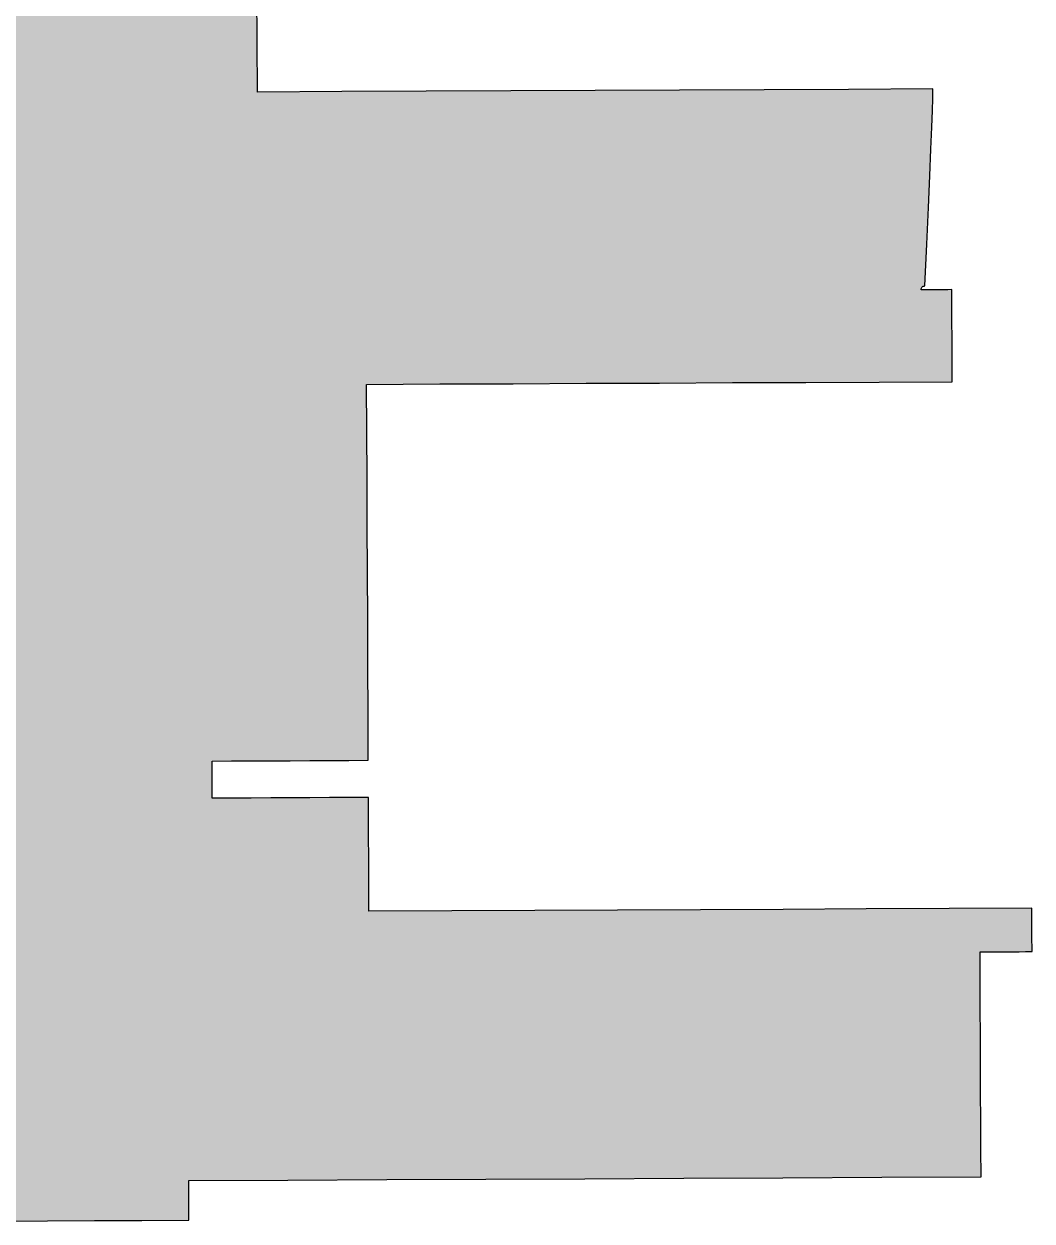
# Model space of a CAD drawing. Extents: x 4.5 to 35.8, y -15.7 to -10.4.
# Drawn here: x 11.633 to 14.511, y -15.719 to -12.3 of the extents above; entities that cross this region are included whole.
import ezdxf

# ---------------------------------------------------------------- set-up
doc = ezdxf.new("R2010")
doc.units = 0
doc.layers.add('LAYER_1', color=7, linetype='CONTINUOUS')

# ---------------------------------------------------------------- blocks, each defined once
blk = doc.blocks.new('*U4')
at = {"layer": 'LAYER_1', "color": 7}
for points in [[(11.7006, -15.7181), (11.566, -10.49), (11.7006, -10.4893)], [(11.566, -15.7187), (11.566, -10.49), (11.7006, -15.7181)], [(11.7498, -15.7178), (11.7006, -10.4893), (11.7498, -10.4891)], [(11.7006, -15.7181), (11.7006, -10.4893), (11.7498, -15.7178)], [(11.8351, -15.7175), (11.7498, -10.4891), (11.8351, -10.4887)], [(11.7498, -15.7178), (11.7498, -10.4891), (11.8351, -15.7175)], [(11.9697, -15.7168), (11.8351, -10.4887), (11.9697, -10.4881)], [(11.8351, -15.7175), (11.8351, -10.4887), (11.9697, -15.7168)], [(12.1038, -15.7162), (11.9697, -10.4881), (12.1038, -10.4875)], [(11.9697, -15.7168), (11.9697, -10.4881), (12.1038, -15.7162)], [(12.1038, -15.603), (12.1038, -10.4875), (12.1038, -15.603)], [(12.1038, -15.603), (12.1038, -10.4875), (12.1038, -10.4875)], [(12.1038, -15.603), (12.1038, -10.4875), (12.1039, -15.603)], [(12.1039, -15.603), (12.1038, -10.4875), (12.1039, -10.4875)], [(12.1039, -15.603), (12.1039, -10.4875), (12.104, -15.603)], [(12.104, -15.603), (12.1039, -10.4875), (12.104, -10.4875)], [(12.104, -15.603), (12.104, -10.4875), (12.104, -15.603)], [(12.104, -15.603), (12.104, -10.4875), (12.104, -10.4875)], [(12.104, -15.603), (12.104, -10.4875), (12.1041, -15.603)], [(12.1041, -15.603), (12.104, -10.4875), (12.1041, -10.4875)], [(12.1041, -15.603), (12.1041, -10.4875), (12.1042, -15.603)], [(12.1042, -15.603), (12.1041, -10.4875), (12.1042, -10.4875)], [(12.1042, -15.603), (12.1042, -10.4875), (12.1042, -15.603)], [(12.1042, -15.603), (12.1042, -10.4875), (12.1042, -10.4875)], [(12.1042, -15.603), (12.1042, -10.4875), (12.1043, -15.603)], [(12.1043, -15.603), (12.1042, -10.4875), (12.1043, -10.4875)], [(12.1701, -15.6027), (12.1043, -10.4875), (12.1701, -10.4872)], [(12.1043, -15.603), (12.1043, -10.4875), (12.1701, -15.6027)], [(12.1701, -14.4052), (12.1701, -10.4872), (12.1701, -14.4052)], [(12.1701, -14.4052), (12.1701, -10.4872), (12.1701, -10.4872)], [(12.1701, -14.4052), (12.1701, -10.4872), (12.1702, -14.4052)], [(12.1702, -14.4052), (12.1701, -10.4872), (12.1702, -10.4872)], [(12.1702, -14.4052), (12.1702, -10.4872), (12.1702, -14.4052)], [(12.1702, -14.4052), (12.1702, -10.4872), (12.1702, -10.4872)], [(12.1702, -14.4052), (12.1702, -10.4872), (12.1703, -14.4052)], [(12.1703, -14.4052), (12.1702, -10.4872), (12.1703, -10.4872)], [(12.1703, -14.4052), (12.1703, -10.4872), (12.1703, -14.4052)], [(12.1703, -14.4052), (12.1703, -10.4872), (12.1703, -10.4872)], [(12.1703, -14.4052), (12.1703, -10.4872), (12.1704, -14.4052)], [(12.1704, -14.4052), (12.1703, -10.4872), (12.1704, -10.4872)], [(12.1704, -14.4052), (12.1704, -10.4872), (12.1704, -14.4052)], [(12.1704, -14.4052), (12.1704, -10.4872), (12.1704, -10.4872)], [(12.1704, -14.4052), (12.1704, -10.4872), (12.1705, -14.4052)], [(12.1705, -14.4052), (12.1704, -10.4872), (12.1705, -10.4872)], [(12.2023, -14.405), (12.1705, -10.4872), (12.2023, -10.487)], [(12.1705, -14.4052), (12.1705, -10.4872), (12.2023, -14.405)], [(12.2258, -14.4049), (12.2023, -10.487), (12.2258, -10.4869)], [(12.2023, -14.405), (12.2023, -10.487), (12.2258, -14.4049)], [(12.2258, -14.4049), (12.2258, -10.4869), (12.2262, -14.4049)], [(12.2262, -14.4049), (12.2258, -10.4869), (12.2262, -10.4869)], [(12.2816, -14.4046), (12.2262, -10.4869), (12.2816, -10.4867)], [(12.2262, -14.4049), (12.2262, -10.4869), (12.2816, -14.4046)], [(12.2816, -14.4046), (12.2816, -10.4867), (12.282, -14.4046)], [(12.282, -14.4046), (12.2816, -10.4867), (12.282, -10.4867)], [(12.2946, -14.4046), (12.282, -10.4867), (12.2946, -10.4866)], [(12.282, -14.4046), (12.282, -10.4867), (12.2946, -14.4046)], [(12.2946, -14.4046), (12.2946, -11.3591), (12.2953, -14.4045)], [(12.2953, -14.4045), (12.2946, -11.3591), (12.2953, -11.501)], [(12.2953, -14.4045), (12.2953, -11.501), (12.2959, -14.4045)], [(12.2959, -14.4045), (12.2953, -11.501), (12.2959, -11.643)], [(12.2959, -14.4045), (12.2959, -11.643), (12.2966, -14.4045)], [(12.2966, -14.4045), (12.2959, -11.643), (12.2966, -11.785)], [(12.2966, -14.4045), (12.2966, -11.785), (12.2972, -14.4045)], [(12.2972, -14.4045), (12.2966, -11.785), (12.2972, -11.9269)], [(12.2972, -14.4045), (12.2972, -11.9269), (12.2979, -14.4045)], [(12.2979, -14.4045), (12.2972, -11.9269), (12.2979, -12.0689)], [(12.2979, -14.4045), (12.2979, -12.0689), (12.2985, -14.4045)], [(12.2985, -14.4045), (12.2979, -12.0689), (12.2985, -12.2109)], [(12.2985, -14.4045), (12.2985, -12.2109), (12.2992, -14.4045)], [(12.2992, -14.4045), (12.2985, -12.2109), (12.2992, -12.3528)], [(12.2992, -14.4045), (12.2992, -12.3528), (12.2998, -14.4045)], [(12.2998, -14.4045), (12.2992, -12.3528), (12.2998, -12.4948)], [(12.3374, -14.4044), (12.2998, -12.4948), (12.3374, -12.4946)], [(12.2998, -14.4045), (12.2998, -12.4948), (12.3374, -14.4044)], [(12.3374, -14.4044), (12.3374, -12.4946), (12.3378, -14.4044)], [(12.3378, -14.4044), (12.3374, -12.4946), (12.3378, -12.4946)], [(12.3865, -14.4041), (12.3378, -12.4946), (12.3865, -12.4944)], [(12.3378, -14.4044), (12.3378, -12.4946), (12.3865, -14.4041)], [(12.3865, -14.4041), (12.3865, -12.4944), (12.3931, -14.4041)], [(12.3931, -14.4041), (12.3865, -12.4944), (12.3931, -12.4944)], [(12.3931, -14.4041), (12.3931, -12.4944), (12.3935, -14.4041)], [(12.3935, -14.4041), (12.3931, -12.4944), (12.3935, -12.4944)], [(12.4489, -14.4038), (12.3935, -12.4944), (12.4489, -12.4941)], [(12.3935, -14.4041), (12.3935, -12.4944), (12.4489, -14.4038)], [(12.4489, -14.4038), (12.4489, -12.4941), (12.4493, -14.4038)], [(12.4493, -14.4038), (12.4489, -12.4941), (12.4493, -12.4941)], [(12.5047, -14.4035), (12.4493, -12.4941), (12.5047, -12.4939)], [(12.4493, -14.4038), (12.4493, -12.4941), (12.5047, -14.4035)], [(12.5047, -14.4035), (12.5047, -12.4939), (12.5051, -14.4035)], [(12.5051, -14.4035), (12.5047, -12.4939), (12.5051, -12.4939)], [(12.5408, -14.4033), (12.5051, -12.4939), (12.5408, -12.4937)], [(12.5051, -14.4035), (12.5051, -12.4939), (12.5408, -14.4033)], [(12.5604, -14.4033), (12.5408, -12.4937), (12.5604, -12.4936)], [(12.5408, -14.4033), (12.5408, -12.4937), (12.5604, -14.4033)], [(12.5604, -14.4033), (12.5604, -12.4936), (12.5608, -14.4033)], [(12.5608, -14.4033), (12.5604, -12.4936), (12.5608, -12.4936)], [(12.5608, -14.4033), (12.5608, -12.4936), (12.5632, -14.4032)], [(12.5632, -14.4032), (12.5608, -12.4936), (12.5632, -12.4936)], [(12.6114, -14.403), (12.5632, -12.4936), (12.6114, -12.4934)], [(12.5632, -14.4032), (12.5632, -12.4936), (12.6114, -14.403)], [(12.6114, -13.3295), (12.6114, -12.4934), (12.612, -13.3295)], [(12.612, -13.3295), (12.6114, -12.4934), (12.612, -12.4934)], [(12.612, -13.3295), (12.612, -12.4934), (12.6126, -13.3295)], [(12.6126, -13.3295), (12.612, -12.4934), (12.6126, -12.4934)], [(12.6126, -13.3295), (12.6126, -12.4934), (12.6132, -13.3295)], [(12.6132, -13.3295), (12.6126, -12.4934), (12.6132, -12.4934)], [(12.6132, -13.3295), (12.6132, -12.4934), (12.6138, -13.3295)], [(12.6138, -13.3295), (12.6132, -12.4934), (12.6138, -12.4934)], [(12.6138, -13.3295), (12.6138, -12.4934), (12.6144, -13.3295)], [(12.6144, -13.3295), (12.6138, -12.4934), (12.6144, -12.4934)], [(12.6144, -13.3295), (12.6144, -12.4934), (12.615, -13.3295)], [(12.615, -13.3295), (12.6144, -12.4934), (12.615, -12.4934)], [(12.615, -13.3295), (12.615, -12.4934), (12.6156, -13.3295)], [(12.6156, -13.3295), (12.615, -12.4934), (12.6156, -12.4934)], [(12.6156, -13.3295), (12.6156, -12.4934), (12.6162, -13.3295)], [(12.6162, -13.3295), (12.6156, -12.4934), (12.6162, -12.4934)], [(12.6162, -13.3295), (12.6162, -12.4934), (12.6166, -13.3295)], [(12.6166, -13.3295), (12.6162, -12.4934), (12.6166, -12.4934)], [(12.6166, -13.3295), (12.6166, -12.4934), (12.6168, -13.3295)], [(12.6168, -13.3295), (12.6166, -12.4934), (12.6168, -12.4934)], [(12.6168, -13.3295), (12.6168, -12.4934), (12.617, -13.3295)], [(12.617, -13.3295), (12.6168, -12.4934), (12.617, -12.4934)], [(12.617, -13.3295), (12.617, -12.4934), (12.6172, -13.3295)], [(12.6172, -13.3295), (12.617, -12.4934), (12.6172, -12.4934)], [(12.6172, -13.3295), (12.6172, -12.4934), (12.6173, -13.3295)], [(12.6173, -13.3295), (12.6172, -12.4934), (12.6173, -12.4934)], [(12.6173, -13.3295), (12.6173, -12.4934), (12.6175, -13.3295)], [(12.6175, -13.3295), (12.6173, -12.4934), (12.6175, -12.4934)], [(12.6175, -13.3295), (12.6175, -12.4934), (12.6177, -13.3295)], [(12.6177, -13.3295), (12.6175, -12.4934), (12.6177, -12.4934)], [(12.6177, -13.3295), (12.6177, -12.4934), (12.6179, -13.3295)], [(12.6179, -13.3295), (12.6177, -12.4934), (12.6179, -12.4934)], [(12.6179, -13.3295), (12.6179, -12.4934), (12.6181, -13.3295)], [(12.6181, -13.3295), (12.6179, -12.4934), (12.6181, -12.4934)], [(12.6548, -13.3293), (12.6181, -12.4934), (12.6548, -12.4932)], [(12.6181, -13.3295), (12.6181, -12.4934), (12.6548, -13.3293)], [(12.6691, -13.3292), (12.6548, -12.4932), (12.6691, -12.4931)], [(12.6548, -13.3293), (12.6548, -12.4932), (12.6691, -13.3292)], [(12.7818, -13.3287), (12.6691, -12.4931), (12.7818, -12.4926)], [(12.6691, -13.3292), (12.6691, -12.4931), (12.7818, -13.3287)], [(12.8204, -13.3285), (12.7818, -12.4926), (12.8204, -12.4924)], [(12.7818, -13.3287), (12.7818, -12.4926), (12.8204, -13.3285)], [(12.8204, -13.3285), (12.8204, -12.4924), (12.8317, -13.3285)], [(12.8317, -13.3285), (12.8204, -12.4924), (12.8317, -12.4924)], [(12.8546, -13.3284), (12.8317, -12.4924), (12.8546, -12.4923)], [(12.8317, -13.3285), (12.8317, -12.4924), (12.8546, -13.3284)], [(12.9518, -13.3279), (12.8546, -12.4923), (12.9518, -12.4918)], [(12.8546, -13.3284), (12.8546, -12.4923), (12.9518, -13.3279)], [(13.0228, -13.3276), (12.9518, -12.4918), (13.0228, -12.4915)], [(12.9518, -13.3279), (12.9518, -12.4918), (13.0228, -13.3276)], [(13.0228, -13.3276), (13.0228, -12.4915), (13.0293, -13.3276)], [(13.0293, -13.3276), (13.0228, -12.4915), (13.0293, -12.4915)], [(13.0911, -13.3273), (13.0293, -12.4915), (13.0911, -12.4912)], [(13.0293, -13.3276), (13.0293, -12.4915), (13.0911, -13.3273)], [(13.0911, -13.3273), (13.0911, -12.4912), (13.1003, -13.3273)], [(13.1003, -13.3273), (13.0911, -12.4912), (13.1003, -12.4912)], [(13.1003, -13.3273), (13.1003, -12.4912), (13.1074, -13.3272)], [(13.1074, -13.3272), (13.1003, -12.4912), (13.1074, -12.4912)], [(13.2345, -13.3267), (13.1074, -12.4912), (13.2345, -12.4906)], [(13.1074, -13.3272), (13.1074, -12.4912), (13.2345, -13.3267)], [(13.2345, -13.3267), (13.2345, -12.4906), (13.2383, -13.3266)], [(13.2383, -13.3266), (13.2345, -12.4906), (13.2383, -12.4906)], [(13.2638, -13.3265), (13.2383, -12.4906), (13.2638, -12.4905)], [(13.2383, -13.3266), (13.2383, -12.4906), (13.2638, -13.3265)], [(13.3277, -13.3262), (13.2638, -12.4905), (13.3277, -12.4902)], [(13.2638, -13.3265), (13.2638, -12.4905), (13.3277, -13.3262)], [(13.3688, -13.326), (13.3277, -12.4902), (13.3688, -12.49)], [(13.3277, -13.3262), (13.3277, -12.4902), (13.3688, -13.326)], [(13.4472, -13.3257), (13.3688, -12.49), (13.4472, -12.4896)], [(13.3688, -13.326), (13.3688, -12.49), (13.4472, -13.3257)], [(13.5048, -13.3254), (13.4472, -12.4896), (13.5048, -12.4894)], [(13.4472, -13.3257), (13.4472, -12.4896), (13.5048, -13.3254)], [(13.5172, -13.3254), (13.5048, -12.4894), (13.5172, -12.4893)], [(13.5048, -13.3254), (13.5048, -12.4894), (13.5172, -13.3254)], [(13.5599, -13.3252), (13.5172, -12.4893), (13.5599, -12.4891)], [(13.5172, -13.3254), (13.5172, -12.4893), (13.5599, -13.3252)], [(13.5599, -13.3252), (13.5599, -12.4891), (13.5642, -13.3252)], [(13.5642, -13.3252), (13.5599, -12.4891), (13.5642, -12.4891)], [(13.6374, -13.3248), (13.5642, -12.4891), (13.6374, -12.4888)], [(13.5642, -13.3252), (13.5642, -12.4891), (13.6374, -13.3248)], [(13.6562, -13.3247), (13.6374, -12.4888), (13.6562, -12.4887)], [(13.6374, -13.3248), (13.6374, -12.4888), (13.6562, -13.3247)], [(13.7458, -13.3243), (13.6562, -12.4887), (13.7458, -12.4883)], [(13.6562, -13.3247), (13.6562, -12.4887), (13.7458, -13.3243)], [(13.7998, -13.3241), (13.7458, -12.4883), (13.7998, -12.488)], [(13.7458, -13.3243), (13.7458, -12.4883), (13.7998, -13.3241)], [(13.7998, -13.3241), (13.7998, -12.488), (13.8008, -13.3241)], [(13.8008, -13.3241), (13.7998, -12.488), (13.8008, -12.488)], [(13.8651, -13.3238), (13.8008, -12.488), (13.8651, -12.4877)], [(13.8008, -13.3241), (13.8008, -12.488), (13.8651, -13.3238)], [(13.9059, -13.3236), (13.8651, -12.4877), (13.9059, -12.4875)], [(13.8651, -13.3238), (13.8651, -12.4877), (13.9059, -13.3236)], [(13.9868, -13.3232), (13.9059, -12.4875), (13.9868, -12.4872)], [(13.9059, -13.3236), (13.9059, -12.4875), (13.9868, -13.3232)], [(14.0124, -13.3231), (13.9868, -12.4872), (14.0124, -12.4871)], [(13.9868, -13.3232), (13.9868, -12.4872), (14.0124, -13.3231)], [(14.0373, -13.323), (14.0124, -12.4871), (14.0373, -12.487)], [(14.0124, -13.3231), (14.0124, -12.4871), (14.0373, -13.323)], [(14.0741, -13.3229), (14.0373, -12.487), (14.0741, -12.4868)], [(14.0373, -13.323), (14.0373, -12.487), (14.0741, -13.3229)], [(14.0741, -13.3229), (14.0741, -12.4868), (14.0825, -13.3228)], [(14.0825, -13.3228), (14.0741, -12.4868), (14.0825, -12.4868)], [(14.1745, -13.3224), (14.0825, -12.4868), (14.1745, -12.4863)], [(14.0825, -13.3228), (14.0825, -12.4868), (14.1745, -13.3224)], [(14.1745, -13.3224), (14.1745, -12.4863), (14.1944, -13.3223)], [(14.1944, -13.3223), (14.1745, -12.4863), (14.1944, -12.4863)], [(14.1944, -13.0595), (14.1944, -12.4863), (14.1946, -13.057)], [(14.1946, -13.057), (14.1944, -12.4863), (14.1946, -12.4863)], [(14.1951, -13.0547), (14.1946, -12.4863), (14.1951, -12.4862)], [(14.1946, -13.057), (14.1946, -12.4863), (14.1951, -13.0547)], [(14.1951, -13.0547), (14.1951, -12.4862), (14.196, -13.0529)], [(14.196, -13.0529), (14.1951, -12.4862), (14.196, -12.4862)], [(14.196, -13.0529), (14.196, -12.4862), (14.1972, -13.0514)], [(14.1972, -13.0514), (14.196, -12.4862), (14.1972, -12.4862)], [(14.1972, -13.0514), (14.1972, -12.4862), (14.1986, -13.0502)], [(14.1986, -13.0502), (14.1972, -12.4862), (14.1986, -12.4862)], [(14.1986, -13.0502), (14.1986, -12.4862), (14.2004, -13.0493)], [(14.2004, -13.0493), (14.1986, -12.4862), (14.2004, -12.4862)], [(14.2004, -13.0493), (14.2004, -12.4862), (14.2025, -13.0488)], [(14.2025, -13.0488), (14.2004, -12.4862), (14.2025, -12.4862)], [(14.2025, -13.0488), (14.2025, -12.4862), (14.2049, -13.0485)], [(14.2049, -13.0485), (14.2025, -12.4862), (14.2049, -12.4862)], [(14.2049, -13.0485), (14.2049, -12.4862), (14.2053, -13.039)], [(14.2053, -13.039), (14.2049, -12.4862), (14.2053, -12.4862)], [(14.2053, -13.039), (14.2053, -12.4862), (14.2103, -12.9296)], [(14.2103, -12.9296), (14.2053, -12.4862), (14.2103, -12.4862)], [(14.2103, -12.9296), (14.2103, -12.4862), (14.215, -12.8248)], [(14.215, -12.8248), (14.2103, -12.4862), (14.215, -12.4862)], [(14.215, -12.8248), (14.215, -12.4862), (14.2162, -12.7975)], [(14.2162, -12.7975), (14.215, -12.4862), (14.2162, -12.4862)], [(14.219, -12.7342), (14.2162, -12.4862), (14.219, -12.4861)], [(14.2162, -12.7975), (14.2162, -12.4862), (14.219, -12.7342)], [(14.219, -12.7342), (14.219, -12.4861), (14.2223, -12.6578)], [(14.2223, -12.6578), (14.219, -12.4861), (14.2223, -12.4861)], [(14.2223, -12.6578), (14.2223, -12.4861), (14.2249, -12.5956)], [(14.2249, -12.5956), (14.2223, -12.4861), (14.2249, -12.4861)], [(14.2249, -12.5956), (14.2249, -12.4861), (14.2267, -12.5475)], [(14.2267, -12.5475), (14.2249, -12.4861), (14.2267, -12.4861)], [(14.2267, -12.5475), (14.2267, -12.4861), (14.2271, -12.5319)], [(14.2271, -12.5319), (14.2267, -12.4861), (14.2271, -12.4861)], [(14.2271, -12.5319), (14.2271, -12.4861), (14.2277, -12.5135)], [(14.2277, -12.5135), (14.2271, -12.4861), (14.2277, -12.4861)], [(14.2277, -12.5135), (14.2277, -12.4861), (14.2278, -12.5044)], [(14.2278, -12.5044), (14.2277, -12.4861), (14.2278, -12.4861)], [(14.2278, -12.5044), (14.2278, -12.4861), (14.2279, -12.5028)], [(14.2279, -12.5028), (14.2278, -12.4861), (14.2279, -12.4871)], [(14.2279, -12.5028), (14.2279, -12.4871), (14.2279, -12.5013)], [(14.2279, -12.5013), (14.2279, -12.4871), (14.2279, -12.488)], [(14.2279, -12.5013), (14.2279, -12.488), (14.2279, -12.4998)], [(14.2279, -12.4998), (14.2279, -12.488), (14.2279, -12.4889)], [(14.2279, -12.4998), (14.2279, -12.4889), (14.2279, -12.4983)], [(14.2279, -12.4983), (14.2279, -12.4889), (14.2279, -12.4899)], [(14.2279, -12.4983), (14.2279, -12.4899), (14.2279, -12.4967)], [(14.2279, -12.4967), (14.2279, -12.4899), (14.2279, -12.4908)], [(14.2279, -12.4967), (14.2279, -12.4918), (14.228, -12.4952)], [(14.228, -12.4952), (14.2279, -12.4918), (14.228, -12.4927)], [(14.228, -12.4952), (14.228, -12.4927), (14.228, -12.4937)], [(14.1944, -13.3223), (14.1944, -13.0595), (14.1946, -13.3223)], [(14.1946, -13.3223), (14.1944, -13.0595), (14.1946, -13.0595)], [(14.1946, -13.3223), (14.1946, -13.0595), (14.1951, -13.3223)], [(14.1951, -13.3223), (14.1946, -13.0595), (14.1951, -13.0595)], [(14.1951, -13.3223), (14.1951, -13.0595), (14.196, -13.3223)], [(14.196, -13.3223), (14.1951, -13.0595), (14.196, -13.0595)], [(14.196, -13.3223), (14.196, -13.0595), (14.1972, -13.3223)], [(14.1972, -13.3223), (14.196, -13.0595), (14.1972, -13.0595)], [(14.1972, -13.3223), (14.1972, -13.0595), (14.1986, -13.3223)], [(14.1986, -13.3223), (14.1972, -13.0595), (14.1986, -13.0595)], [(14.1986, -13.3223), (14.1986, -13.0595), (14.2004, -13.3223)], [(14.2004, -13.3223), (14.1986, -13.0595), (14.2004, -13.0595)], [(14.2004, -13.3223), (14.2004, -13.0595), (14.2025, -13.3223)], [(14.2025, -13.3223), (14.2004, -13.0595), (14.2025, -13.0595)], [(14.2025, -13.3223), (14.2025, -13.0595), (14.2049, -13.3223)], [(14.2049, -13.3223), (14.2025, -13.0595), (14.2049, -13.0595)], [(14.2049, -13.3223), (14.2049, -13.0595), (14.2053, -13.3223)], [(14.2053, -13.3223), (14.2049, -13.0595), (14.2053, -13.0595)], [(14.2053, -13.3223), (14.2053, -13.0595), (14.2103, -13.3222)], [(14.2103, -13.3222), (14.2053, -13.0595), (14.2103, -13.0595)], [(14.215, -13.3222), (14.2103, -13.0595), (14.215, -13.0594)], [(14.2103, -13.3222), (14.2103, -13.0595), (14.215, -13.3222)], [(14.215, -13.3222), (14.215, -13.0594), (14.2162, -13.3222)], [(14.2162, -13.3222), (14.215, -13.0594), (14.2162, -13.0594)], [(14.2162, -13.3222), (14.2162, -13.0594), (14.219, -13.3222)], [(14.219, -13.3222), (14.2162, -13.0594), (14.219, -13.0594)], [(14.219, -13.3222), (14.219, -13.0594), (14.2223, -13.3222)], [(14.2223, -13.3222), (14.219, -13.0594), (14.2223, -13.0594)], [(14.2223, -13.3222), (14.2223, -13.0594), (14.2249, -13.3222)], [(14.2249, -13.3222), (14.2223, -13.0594), (14.2249, -13.0594)], [(14.2249, -13.3222), (14.2249, -13.0594), (14.2267, -13.3222)], [(14.2267, -13.3222), (14.2249, -13.0594), (14.2267, -13.0594)], [(14.2267, -13.3222), (14.2267, -13.0594), (14.2271, -13.3222)], [(14.2271, -13.3222), (14.2267, -13.0594), (14.2271, -13.0594)], [(14.2271, -13.3222), (14.2271, -13.0594), (14.2277, -13.3222)], [(14.2277, -13.3222), (14.2271, -13.0594), (14.2277, -13.0594)], [(14.2277, -13.3222), (14.2277, -13.0594), (14.2278, -13.3222)], [(14.2278, -13.3222), (14.2277, -13.0594), (14.2278, -13.0594)], [(14.2278, -13.3222), (14.2278, -13.0594), (14.2279, -13.3222)], [(14.2279, -13.3222), (14.2278, -13.0594), (14.2279, -13.0594)], [(14.2279, -13.3222), (14.2279, -13.0594), (14.2279, -13.3222)], [(14.2279, -13.3222), (14.2279, -13.0594), (14.2279, -13.0594)], [(14.2279, -13.3222), (14.2279, -13.0594), (14.2279, -13.3222)], [(14.2279, -13.3222), (14.2279, -13.0594), (14.2279, -13.0594)], [(14.2279, -13.3222), (14.2279, -13.0594), (14.2279, -13.3222)], [(14.2279, -13.3222), (14.2279, -13.0594), (14.2279, -13.0594)], [(14.2279, -13.3222), (14.2279, -13.0594), (14.2279, -13.3222)], [(14.2279, -13.3222), (14.2279, -13.0594), (14.2279, -13.0594)], [(14.2279, -13.3222), (14.2279, -13.0594), (14.228, -13.3222)], [(14.228, -13.3222), (14.2279, -13.0594), (14.228, -13.0594)], [(14.2381, -13.3221), (14.228, -13.0594), (14.2381, -13.0593)], [(14.228, -13.3222), (14.228, -13.0594), (14.228, -13.3222)], [(14.228, -13.3222), (14.228, -13.0594), (14.228, -13.0594)], [(14.228, -13.3222), (14.228, -13.0594), (14.2381, -13.3221)], [(14.2381, -13.3221), (14.2381, -13.0593), (14.249, -13.3221)], [(14.249, -13.3221), (14.2381, -13.0593), (14.249, -13.0593)], [(14.2599, -13.322), (14.249, -13.0593), (14.2599, -13.0592)], [(14.249, -13.3221), (14.249, -13.0593), (14.2599, -13.322)], [(14.2599, -13.322), (14.2599, -13.0592), (14.2708, -13.322)], [(14.2708, -13.322), (14.2599, -13.0592), (14.2708, -13.0592)], [(14.2708, -13.322), (14.2708, -13.0592), (14.2738, -13.3219)], [(14.2738, -13.3219), (14.2708, -13.0592), (14.2738, -13.0592)], [(14.2817, -13.3219), (14.2738, -13.0592), (14.2817, -13.0591)], [(14.2738, -13.3219), (14.2738, -13.0592), (14.2817, -13.3219)], [(14.2817, -13.3219), (14.2817, -13.0591), (14.2819, -13.3219)], [(14.2819, -13.3219), (14.2817, -13.0591), (14.2819, -13.092)], [(14.2819, -13.3219), (14.2819, -13.092), (14.282, -13.3219)], [(14.282, -13.3219), (14.2819, -13.092), (14.282, -13.1248)], [(14.282, -13.3219), (14.282, -13.1248), (14.2822, -13.3219)], [(14.2822, -13.3219), (14.282, -13.1248), (14.2822, -13.1577)], [(14.2822, -13.3219), (14.2822, -13.1577), (14.2824, -13.3219)], [(14.2824, -13.3219), (14.2822, -13.1577), (14.2824, -13.1905)], [(14.2824, -13.3219), (14.2824, -13.1905), (14.2825, -13.3219)], [(14.2825, -13.3219), (14.2824, -13.1905), (14.2825, -13.2234)], [(14.2825, -13.3219), (14.2825, -13.2234), (14.2827, -13.3219)], [(14.2827, -13.3219), (14.2825, -13.2234), (14.2827, -13.2562)], [(14.2827, -13.3219), (14.2827, -13.2562), (14.2828, -13.3219)], [(14.2828, -13.3219), (14.2827, -13.2562), (14.2828, -13.289)], [(14.2828, -13.3219), (14.2828, -13.289), (14.283, -13.3219)], [(12.6114, -14.403), (12.6114, -13.3295), (12.612, -14.403)], [(12.612, -14.403), (12.6114, -13.3295), (12.612, -13.4637)], [(12.612, -14.403), (12.612, -13.4637), (12.6126, -14.403)], [(12.6126, -14.403), (12.612, -13.4637), (12.6126, -13.5979)], [(12.6126, -14.403), (12.6126, -13.5979), (12.6132, -14.403)], [(12.6132, -14.403), (12.6126, -13.5979), (12.6132, -13.732)], [(12.6132, -14.403), (12.6132, -13.732), (12.6138, -14.403)], [(12.6138, -14.403), (12.6132, -13.732), (12.6138, -13.8662)], [(12.6138, -14.403), (12.6138, -13.8662), (12.6144, -14.403)], [(12.6144, -14.403), (12.6138, -13.8662), (12.6144, -14.0004)], [(12.6144, -14.403), (12.6144, -14.0004), (12.615, -14.403)], [(12.615, -14.403), (12.6144, -14.0004), (12.615, -14.1346)], [(12.615, -14.403), (12.615, -14.1346), (12.6156, -14.403)], [(12.6156, -14.403), (12.615, -14.1346), (12.6156, -14.2688)], [(12.6156, -14.403), (12.6156, -14.2688), (12.6162, -14.403)], [(12.1701, -15.6027), (12.1701, -14.4052), (12.1701, -15.6027)], [(12.1701, -15.6027), (12.1701, -14.4052), (12.1701, -14.4184)], [(12.1701, -15.6027), (12.1701, -14.4184), (12.1702, -15.6027)], [(12.1702, -15.6027), (12.1701, -14.4184), (12.1702, -14.4317)], [(12.1702, -15.6027), (12.1702, -14.4317), (12.1702, -15.6027)], [(12.1702, -15.6027), (12.1702, -14.4317), (12.1702, -14.445)], [(12.1702, -15.6027), (12.1702, -14.445), (12.1703, -15.6027)], [(12.1703, -15.6027), (12.1702, -14.445), (12.1703, -14.4582)], [(12.1703, -15.6027), (12.1703, -14.4582), (12.1703, -15.6027)], [(12.1703, -15.6027), (12.1703, -14.4582), (12.1703, -14.4715)], [(12.1703, -15.6027), (12.1703, -14.4715), (12.1704, -15.6027)], [(12.1704, -15.6027), (12.1703, -14.4715), (12.1704, -14.4848)], [(12.1704, -15.6027), (12.1704, -14.4848), (12.1704, -15.6027)], [(12.1704, -15.6027), (12.1704, -14.4848), (12.1704, -14.4981)], [(12.1704, -15.6027), (12.1704, -14.4981), (12.1705, -15.6027)], [(12.1705, -15.6027), (12.1704, -14.4981), (12.1705, -14.5113)], [(12.2023, -15.6025), (12.1705, -14.5113), (12.2023, -14.5112)], [(12.1705, -15.6027), (12.1705, -14.5113), (12.2023, -15.6025)], [(12.2258, -15.6024), (12.2023, -14.5112), (12.2258, -14.511)], [(12.2023, -15.6025), (12.2023, -14.5112), (12.2258, -15.6024)], [(12.2258, -15.6024), (12.2258, -14.511), (12.2262, -15.6024)], [(12.2262, -15.6024), (12.2258, -14.511), (12.2262, -14.511)], [(12.2816, -15.6022), (12.2262, -14.511), (12.2816, -14.5108)], [(12.2262, -15.6024), (12.2262, -14.511), (12.2816, -15.6022)], [(12.2816, -15.6022), (12.2816, -14.5108), (12.282, -15.6022)], [(12.282, -15.6022), (12.2816, -14.5108), (12.282, -14.5108)], [(12.2946, -15.6021), (12.282, -14.5108), (12.2946, -14.5107)], [(12.282, -15.6022), (12.282, -14.5108), (12.2946, -15.6021)], [(12.2946, -15.6021), (12.2946, -14.5107), (12.2953, -15.6021)], [(12.2953, -15.6021), (12.2946, -14.5107), (12.2953, -14.5107)], [(12.2953, -15.6021), (12.2953, -14.5107), (12.2959, -15.6021)], [(12.2959, -15.6021), (12.2953, -14.5107), (12.2959, -14.5107)], [(12.2959, -15.6021), (12.2959, -14.5107), (12.2966, -15.6021)], [(12.2966, -15.6021), (12.2959, -14.5107), (12.2966, -14.5107)], [(12.2966, -15.6021), (12.2966, -14.5107), (12.2972, -15.6021)], [(12.2972, -15.6021), (12.2966, -14.5107), (12.2972, -14.5107)], [(12.2972, -15.6021), (12.2972, -14.5107), (12.2979, -15.6021)], [(12.2979, -15.6021), (12.2972, -14.5107), (12.2979, -14.5107)], [(12.2979, -15.6021), (12.2979, -14.5107), (12.2985, -15.6021)], [(12.2985, -15.6021), (12.2979, -14.5107), (12.2985, -14.5107)], [(12.2985, -15.6021), (12.2985, -14.5107), (12.2992, -15.6021)], [(12.2992, -15.6021), (12.2985, -14.5107), (12.2992, -14.5107)], [(12.2992, -15.6021), (12.2992, -14.5107), (12.2998, -15.6021)], [(12.2998, -15.6021), (12.2992, -14.5107), (12.2998, -14.5107)], [(12.3374, -15.6019), (12.2998, -14.5107), (12.3374, -14.5105)], [(12.2998, -15.6021), (12.2998, -14.5107), (12.3374, -15.6019)], [(12.3374, -15.6019), (12.3374, -14.5105), (12.3378, -15.6019)], [(12.3378, -15.6019), (12.3374, -14.5105), (12.3378, -14.5105)], [(12.3865, -15.6017), (12.3378, -14.5105), (12.3865, -14.5103)], [(12.3378, -15.6019), (12.3378, -14.5105), (12.3865, -15.6017)], [(12.3931, -15.6016), (12.3865, -14.5103), (12.3931, -14.5102)], [(12.3865, -15.6017), (12.3865, -14.5103), (12.3931, -15.6016)], [(12.3931, -15.6016), (12.3931, -14.5102), (12.3935, -15.6016)], [(12.3935, -15.6016), (12.3931, -14.5102), (12.3935, -14.5102)], [(12.4489, -15.6014), (12.3935, -14.5102), (12.4489, -14.5099)], [(12.3935, -15.6016), (12.3935, -14.5102), (12.4489, -15.6014)], [(12.4489, -15.6014), (12.4489, -14.5099), (12.4493, -15.6014)], [(12.4493, -15.6014), (12.4489, -14.5099), (12.4493, -14.5099)], [(12.5047, -15.6011), (12.4493, -14.5099), (12.5047, -14.5097)], [(12.4493, -15.6014), (12.4493, -14.5099), (12.5047, -15.6011)], [(12.5047, -15.6011), (12.5047, -14.5097), (12.5051, -15.6011)], [(12.5051, -15.6011), (12.5047, -14.5097), (12.5051, -14.5097)], [(12.5408, -15.601), (12.5051, -14.5097), (12.5408, -14.5095)], [(12.5051, -15.6011), (12.5051, -14.5097), (12.5408, -15.601)], [(12.5604, -15.6009), (12.5408, -14.5095), (12.5604, -14.5094)], [(12.5408, -15.601), (12.5408, -14.5095), (12.5604, -15.6009)], [(12.5604, -15.6009), (12.5604, -14.5094), (12.5608, -15.6009)], [(12.5608, -15.6009), (12.5604, -14.5094), (12.5608, -14.5094)], [(12.5608, -15.6009), (12.5608, -14.5094), (12.5632, -15.6009)], [(12.5632, -15.6009), (12.5608, -14.5094), (12.5632, -14.5094)], [(12.6114, -15.6006), (12.5632, -14.5094), (12.6114, -14.5092)], [(12.5632, -15.6009), (12.5632, -14.5094), (12.6114, -15.6006)], [(12.6114, -15.6006), (12.6114, -14.5092), (12.612, -15.6006)], [(12.612, -15.6006), (12.6114, -14.5092), (12.612, -14.5092)], [(12.6126, -15.6006), (12.612, -14.5092), (12.6126, -14.5091)], [(12.612, -15.6006), (12.612, -14.5092), (12.6126, -15.6006)], [(12.6126, -15.6006), (12.6126, -14.5091), (12.6132, -15.6006)], [(12.6132, -15.6006), (12.6126, -14.5091), (12.6132, -14.5091)], [(12.6132, -15.6006), (12.6132, -14.5091), (12.6138, -15.6006)], [(12.6138, -15.6006), (12.6132, -14.5091), (12.6138, -14.5091)], [(12.6138, -15.6006), (12.6138, -14.5091), (12.6144, -15.6006)], [(12.6144, -15.6006), (12.6138, -14.5091), (12.6144, -14.5091)], [(12.6144, -15.6006), (12.6144, -14.5091), (12.615, -15.6006)], [(12.615, -15.6006), (12.6144, -14.5091), (12.615, -14.5091)], [(12.615, -15.6006), (12.615, -14.5091), (12.6156, -15.6006)], [(12.6156, -15.6006), (12.615, -14.5091), (12.6156, -14.5091)], [(12.6156, -15.6006), (12.6156, -14.5091), (12.6162, -15.6006)], [(12.6162, -15.6006), (12.6156, -14.5091), (12.6162, -14.5091)], [(12.6162, -15.6006), (12.6162, -14.5091), (12.6166, -15.6006)], [(12.6166, -15.6006), (12.6162, -14.5091), (12.6166, -14.5091)], [(12.6166, -15.6006), (12.6166, -14.5091), (12.6168, -15.6006)], [(12.6168, -15.6006), (12.6166, -14.5091), (12.6168, -14.5497)], [(12.6168, -15.6006), (12.6168, -14.5497), (12.617, -15.6006)], [(12.617, -15.6006), (12.6168, -14.5497), (12.617, -14.5903)], [(12.617, -15.6006), (12.617, -14.5903), (12.6172, -15.6006)], [(12.6172, -15.6006), (12.617, -14.5903), (12.6172, -14.6309)], [(12.6172, -15.6006), (12.6172, -14.6309), (12.6173, -15.6006)], [(12.6173, -15.6006), (12.6172, -14.6309), (12.6173, -14.6715)], [(12.6173, -15.6006), (12.6173, -14.6715), (12.6175, -15.6006)], [(12.6175, -15.6006), (12.6173, -14.6715), (12.6175, -14.7121)], [(12.6175, -15.6006), (12.6175, -14.7121), (12.6177, -15.6006)], [(12.6177, -15.6006), (12.6175, -14.7121), (12.6177, -14.7527)], [(12.6177, -15.6006), (12.6177, -14.7527), (12.6179, -15.6006)], [(12.6179, -15.6006), (12.6177, -14.7527), (12.6179, -14.7933)], [(12.6179, -15.6006), (12.6179, -14.7933), (12.6181, -15.6006)], [(12.6181, -15.6006), (12.6179, -14.7933), (12.6181, -14.8339)], [(12.6548, -15.6004), (12.6181, -14.8339), (12.6548, -14.8338)], [(12.6181, -15.6006), (12.6181, -14.8339), (12.6548, -15.6004)], [(12.6691, -15.6004), (12.6548, -14.8338), (12.6691, -14.8337)], [(12.6548, -15.6004), (12.6548, -14.8338), (12.6691, -15.6004)], [(12.7818, -15.5998), (12.6691, -14.8337), (12.7818, -14.8332)], [(12.6691, -15.6004), (12.6691, -14.8337), (12.7818, -15.5998)], [(12.8204, -15.5997), (12.7818, -14.8332), (12.8204, -14.833)], [(12.7818, -15.5998), (12.7818, -14.8332), (12.8204, -15.5997)], [(12.8204, -15.5997), (12.8204, -14.833), (12.8317, -15.5996)], [(12.8317, -15.5996), (12.8204, -14.833), (12.8317, -14.833)], [(12.8546, -15.5995), (12.8317, -14.833), (12.8546, -14.8329)], [(12.8317, -15.5996), (12.8317, -14.833), (12.8546, -15.5995)], [(12.9518, -15.5991), (12.8546, -14.8329), (12.9518, -14.8324)], [(12.8546, -15.5995), (12.8546, -14.8329), (12.9518, -15.5991)], [(13.0228, -15.5987), (12.9518, -14.8324), (13.0228, -14.8321)], [(12.9518, -15.5991), (12.9518, -14.8324), (13.0228, -15.5987)], [(13.0228, -15.5987), (13.0228, -14.8321), (13.0293, -15.5987)], [(13.0293, -15.5987), (13.0228, -14.8321), (13.0293, -14.8321)], [(13.0911, -15.5984), (13.0293, -14.8321), (13.0911, -14.8318)], [(13.0293, -15.5987), (13.0293, -14.8321), (13.0911, -15.5984)], [(13.0911, -15.5984), (13.0911, -14.8318), (13.1003, -15.5984)], [(13.1003, -15.5984), (13.0911, -14.8318), (13.1003, -14.8318)], [(13.1003, -15.5984), (13.1003, -14.8318), (13.1074, -15.5983)], [(13.1074, -15.5983), (13.1003, -14.8318), (13.1074, -14.8318)], [(13.2345, -15.5978), (13.1074, -14.8318), (13.2345, -14.8312)], [(13.1074, -15.5983), (13.1074, -14.8318), (13.2345, -15.5978)], [(13.2345, -15.5978), (13.2345, -14.8312), (13.2383, -15.5977)], [(13.2383, -15.5977), (13.2345, -14.8312), (13.2383, -14.8312)], [(13.2638, -15.5976), (13.2383, -14.8312), (13.2638, -14.8311)], [(13.2383, -15.5977), (13.2383, -14.8312), (13.2638, -15.5976)], [(13.3277, -15.5973), (13.2638, -14.8311), (13.3277, -14.8308)], [(13.2638, -15.5976), (13.2638, -14.8311), (13.3277, -15.5973)], [(13.3688, -15.5971), (13.3277, -14.8308), (13.3688, -14.8306)], [(13.3277, -15.5973), (13.3277, -14.8308), (13.3688, -15.5971)], [(13.4472, -15.5968), (13.3688, -14.8306), (13.4472, -14.8302)], [(13.3688, -15.5971), (13.3688, -14.8306), (13.4472, -15.5968)], [(13.5048, -15.5965), (13.4472, -14.8302), (13.5048, -14.83)], [(13.4472, -15.5968), (13.4472, -14.8302), (13.5048, -15.5965)], [(13.5172, -15.5965), (13.5048, -14.83), (13.5172, -14.8299)], [(13.5048, -15.5965), (13.5048, -14.83), (13.5172, -15.5965)], [(13.5599, -15.5963), (13.5172, -14.8299), (13.5599, -14.8297)], [(13.5172, -15.5965), (13.5172, -14.8299), (13.5599, -15.5963)], [(13.5599, -15.5963), (13.5599, -14.8297), (13.5642, -15.5962)], [(13.5642, -15.5962), (13.5599, -14.8297), (13.5642, -14.8297)], [(13.6374, -15.5959), (13.5642, -14.8297), (13.6374, -14.8294)], [(13.5642, -15.5962), (13.5642, -14.8297), (13.6374, -15.5959)], [(13.6562, -15.5958), (13.6374, -14.8294), (13.6562, -14.8293)], [(13.6374, -15.5959), (13.6374, -14.8294), (13.6562, -15.5958)], [(13.7458, -15.5954), (13.6562, -14.8293), (13.7458, -14.8289)], [(13.6562, -15.5958), (13.6562, -14.8293), (13.7458, -15.5954)], [(13.7998, -15.5952), (13.7458, -14.8289), (13.7998, -14.8287)], [(13.7458, -15.5954), (13.7458, -14.8289), (13.7998, -15.5952)], [(13.7998, -15.5952), (13.7998, -14.8287), (13.8008, -15.5951)], [(13.8008, -15.5951), (13.7998, -14.8287), (13.8008, -14.8287)], [(13.8651, -15.5948), (13.8008, -14.8287), (13.8651, -14.8284)], [(13.8008, -15.5951), (13.8008, -14.8287), (13.8651, -15.5948)], [(13.9059, -15.5947), (13.8651, -14.8284), (13.9059, -14.8282)], [(13.8651, -15.5948), (13.8651, -14.8284), (13.9059, -15.5947)], [(13.9868, -15.5943), (13.9059, -14.8282), (13.9868, -14.8279)], [(13.9059, -15.5947), (13.9059, -14.8282), (13.9868, -15.5943)], [(14.0124, -15.5942), (13.9868, -14.8279), (14.0124, -14.8277)], [(13.9868, -15.5943), (13.9868, -14.8279), (14.0124, -15.5942)], [(14.0373, -15.594), (14.0124, -14.8277), (14.0373, -14.8276)], [(14.0124, -15.5942), (14.0124, -14.8277), (14.0373, -15.594)], [(14.0741, -15.5939), (14.0373, -14.8276), (14.0741, -14.8275)], [(14.0373, -15.594), (14.0373, -14.8276), (14.0741, -15.5939)], [(14.0825, -15.5938), (14.0741, -14.8275), (14.0825, -14.8274)], [(14.0741, -15.5939), (14.0741, -14.8275), (14.0825, -15.5938)], [(14.1745, -15.5934), (14.0825, -14.8274), (14.1745, -14.827)], [(14.0825, -15.5938), (14.0825, -14.8274), (14.1745, -15.5934)], [(14.1944, -15.5933), (14.1745, -14.827), (14.1944, -14.8269)], [(14.1745, -15.5934), (14.1745, -14.827), (14.1944, -15.5933)], [(14.1944, -15.5933), (14.1944, -14.8269), (14.1946, -15.5933)], [(14.1946, -15.5933), (14.1944, -14.8269), (14.1946, -14.8269)], [(14.1946, -15.5933), (14.1946, -14.8269), (14.1951, -15.5933)], [(14.1951, -15.5933), (14.1946, -14.8269), (14.1951, -14.8269)], [(14.1951, -15.5933), (14.1951, -14.8269), (14.196, -15.5933)], [(14.196, -15.5933), (14.1951, -14.8269), (14.196, -14.8269)], [(14.196, -15.5933), (14.196, -14.8269), (14.1972, -15.5933)], [(14.1972, -15.5933), (14.196, -14.8269), (14.1972, -14.8269)], [(14.1972, -15.5933), (14.1972, -14.8269), (14.1986, -15.5933)], [(14.1986, -15.5933), (14.1972, -14.8269), (14.1986, -14.8269)], [(14.1986, -15.5933), (14.1986, -14.8269), (14.2004, -15.5933)], [(14.2004, -15.5933), (14.1986, -14.8269), (14.2004, -14.8269)], [(14.2004, -15.5933), (14.2004, -14.8269), (14.2025, -15.5933)], [(14.2025, -15.5933), (14.2004, -14.8269), (14.2025, -14.8269)], [(14.2025, -15.5933), (14.2025, -14.8269), (14.2049, -15.5933)], [(14.2049, -15.5933), (14.2025, -14.8269), (14.2049, -14.8269)], [(14.2049, -15.5933), (14.2049, -14.8269), (14.2053, -15.5933)], [(14.2053, -15.5933), (14.2049, -14.8269), (14.2053, -14.8269)], [(14.2053, -15.5933), (14.2053, -14.8269), (14.2103, -15.5933)], [(14.2103, -15.5933), (14.2053, -14.8269), (14.2103, -14.8269)], [(14.215, -15.5932), (14.2103, -14.8269), (14.215, -14.8268)], [(14.2103, -15.5933), (14.2103, -14.8269), (14.215, -15.5932)], [(14.215, -15.5932), (14.215, -14.8268), (14.2162, -15.5932)], [(14.2162, -15.5932), (14.215, -14.8268), (14.2162, -14.8268)], [(14.2162, -15.5932), (14.2162, -14.8268), (14.219, -15.5932)], [(14.219, -15.5932), (14.2162, -14.8268), (14.219, -14.8268)], [(14.219, -15.5932), (14.219, -14.8268), (14.2223, -15.5932)], [(14.2223, -15.5932), (14.219, -14.8268), (14.2223, -14.8268)], [(14.2223, -15.5932), (14.2223, -14.8268), (14.2249, -15.5932)], [(14.2249, -15.5932), (14.2223, -14.8268), (14.2249, -14.8268)], [(14.2249, -15.5932), (14.2249, -14.8268), (14.2267, -15.5932)], [(14.2267, -15.5932), (14.2249, -14.8268), (14.2267, -14.8268)], [(14.2267, -15.5932), (14.2267, -14.8268), (14.2271, -15.5932)], [(14.2271, -15.5932), (14.2267, -14.8268), (14.2271, -14.8268)], [(14.2271, -15.5932), (14.2271, -14.8268), (14.2277, -15.5932)], [(14.2277, -15.5932), (14.2271, -14.8268), (14.2277, -14.8268)], [(14.2277, -15.5932), (14.2277, -14.8268), (14.2278, -15.5932)], [(14.2278, -15.5932), (14.2277, -14.8268), (14.2278, -14.8268)], [(14.2278, -15.5932), (14.2278, -14.8268), (14.2279, -15.5932)], [(14.2279, -15.5932), (14.2278, -14.8268), (14.2279, -14.8268)], [(14.2279, -15.5932), (14.2279, -14.8268), (14.2279, -15.5932)], [(14.2279, -15.5932), (14.2279, -14.8268), (14.2279, -14.8268)], [(14.2279, -15.5932), (14.2279, -14.8268), (14.2279, -15.5932)], [(14.2279, -15.5932), (14.2279, -14.8268), (14.2279, -14.8268)], [(14.2279, -15.5932), (14.2279, -14.8268), (14.2279, -15.5932)], [(14.2279, -15.5932), (14.2279, -14.8268), (14.2279, -14.8268)], [(14.2279, -15.5932), (14.2279, -14.8268), (14.2279, -15.5932)], [(14.2279, -15.5932), (14.2279, -14.8268), (14.2279, -14.8268)], [(14.2279, -15.5932), (14.2279, -14.8268), (14.228, -15.5932)], [(14.228, -15.5932), (14.2279, -14.8268), (14.228, -14.8268)], [(14.2381, -15.5931), (14.228, -14.8268), (14.2381, -14.8267)], [(14.228, -15.5932), (14.228, -14.8268), (14.228, -15.5932)], [(14.228, -15.5932), (14.228, -14.8268), (14.228, -14.8268)], [(14.228, -15.5932), (14.228, -14.8268), (14.2381, -15.5931)], [(14.2381, -15.5931), (14.2381, -14.8267), (14.249, -15.5931)], [(14.249, -15.5931), (14.2381, -14.8267), (14.249, -14.8267)], [(14.2599, -15.593), (14.249, -14.8267), (14.2599, -14.8266)], [(14.249, -15.5931), (14.249, -14.8267), (14.2599, -15.593)], [(14.2599, -15.593), (14.2599, -14.8266), (14.2708, -15.593)], [(14.2708, -15.593), (14.2599, -14.8266), (14.2708, -14.8266)], [(14.2708, -15.593), (14.2708, -14.8266), (14.2738, -15.593)], [(14.2738, -15.593), (14.2708, -14.8266), (14.2738, -14.8266)], [(14.2817, -15.5929), (14.2738, -14.8266), (14.2817, -14.8265)], [(14.2738, -15.593), (14.2738, -14.8266), (14.2817, -15.5929)], [(14.2817, -15.5929), (14.2817, -14.8265), (14.2819, -15.5929)], [(14.2819, -15.5929), (14.2817, -14.8265), (14.2819, -14.8265)], [(14.2819, -15.5929), (14.2819, -14.8265), (14.282, -15.5929)], [(14.282, -15.5929), (14.2819, -14.8265), (14.282, -14.8265)], [(14.282, -15.5929), (14.282, -14.8265), (14.2822, -15.5929)], [(14.2822, -15.5929), (14.282, -14.8265), (14.2822, -14.8265)], [(14.2822, -15.5929), (14.2822, -14.8265), (14.2824, -15.5929)], [(14.2824, -15.5929), (14.2822, -14.8265), (14.2824, -14.8265)], [(14.2824, -15.5929), (14.2824, -14.8265), (14.2825, -15.5929)], [(14.2825, -15.5929), (14.2824, -14.8265), (14.2825, -14.8265)], [(14.2825, -15.5929), (14.2825, -14.8265), (14.2827, -15.5929)], [(14.2827, -15.5929), (14.2825, -14.8265), (14.2827, -14.8265)], [(14.2827, -15.5929), (14.2827, -14.8265), (14.2828, -15.5929)], [(14.2828, -15.5929), (14.2827, -14.8265), (14.2828, -14.8265)], [(14.2828, -15.5929), (14.2828, -14.8265), (14.283, -15.5929)], [(14.283, -15.5929), (14.2828, -14.8265), (14.283, -14.8265)], [(14.3623, -15.5926), (14.283, -14.8265), (14.3623, -14.8262)], [(14.283, -15.5929), (14.283, -14.8265), (14.3623, -15.5926)], [(14.3623, -14.95), (14.3623, -14.8262), (14.3627, -14.95)], [(14.3627, -14.95), (14.3623, -14.8262), (14.3627, -14.8262)], [(14.3627, -14.95), (14.3627, -14.8262), (14.363, -14.95)], [(14.363, -14.95), (14.3627, -14.8262), (14.363, -14.8262)], [(14.363, -14.95), (14.363, -14.8262), (14.3634, -14.95)], [(14.3634, -14.95), (14.363, -14.8262), (14.3634, -14.8262)], [(14.3634, -14.95), (14.3634, -14.8262), (14.3637, -14.95)], [(14.3637, -14.95), (14.3634, -14.8262), (14.3637, -14.8262)], [(14.3637, -14.95), (14.3637, -14.8262), (14.3641, -14.95)], [(14.3641, -14.95), (14.3637, -14.8262), (14.3641, -14.8262)], [(14.3641, -14.95), (14.3641, -14.8262), (14.3645, -14.95)], [(14.3645, -14.95), (14.3641, -14.8262), (14.3645, -14.8262)], [(14.3645, -14.95), (14.3645, -14.8262), (14.3648, -14.95)], [(14.3648, -14.95), (14.3645, -14.8262), (14.3648, -14.8262)], [(14.3648, -14.95), (14.3648, -14.8262), (14.3652, -14.95)], [(14.3652, -14.95), (14.3648, -14.8262), (14.3652, -14.8262)], [(14.3809, -14.9499), (14.3652, -14.8262), (14.3809, -14.8261)], [(14.3652, -14.95), (14.3652, -14.8262), (14.3809, -14.9499)], [(14.3994, -14.9498), (14.3809, -14.8261), (14.3994, -14.826)], [(14.3809, -14.9499), (14.3809, -14.8261), (14.3994, -14.9498)], [(14.418, -14.9498), (14.3994, -14.826), (14.418, -14.8259)], [(14.3994, -14.9498), (14.3994, -14.826), (14.418, -14.9498)], [(14.4366, -14.9497), (14.418, -14.8259), (14.4366, -14.8258)], [(14.418, -14.9498), (14.418, -14.8259), (14.4366, -14.9497)], [(14.4366, -14.9497), (14.4366, -14.8258), (14.443, -14.9496)], [(14.443, -14.9496), (14.4366, -14.8258), (14.443, -14.8258)], [(14.443, -14.9496), (14.443, -14.8258), (14.4491, -14.9496)], [(14.4491, -14.9496), (14.443, -14.8258), (14.4491, -14.8258)], [(14.4491, -14.9496), (14.4491, -14.8258), (14.4543, -14.9496)], [(14.4543, -14.9496), (14.4491, -14.8258), (14.4543, -14.8258)], [(14.4543, -14.9496), (14.4543, -14.8258), (14.4551, -14.9496)], [(14.4551, -14.9496), (14.4543, -14.8258), (14.4551, -14.8258)], [(14.4587, -14.9496), (14.4551, -14.8258), (14.4587, -14.8257)], [(14.4551, -14.9496), (14.4551, -14.8258), (14.4587, -14.9496)], [(14.4587, -14.9496), (14.4587, -14.8257), (14.4624, -14.9495)], [(14.4624, -14.9495), (14.4587, -14.8257), (14.4624, -14.8257)], [(14.4624, -14.9495), (14.4624, -14.8257), (14.4649, -14.9495)], [(14.4649, -14.9495), (14.4624, -14.8257), (14.4649, -14.8257)], [(14.4649, -14.9495), (14.4649, -14.8257), (14.4652, -14.9495)], [(14.4652, -14.9495), (14.4649, -14.8257), (14.4652, -14.8257)], [(14.4652, -14.9495), (14.4652, -14.8257), (14.4654, -14.9495)], [(14.4654, -14.9495), (14.4652, -14.8257), (14.4654, -14.8257)], [(14.4654, -14.9495), (14.4654, -14.8257), (14.4659, -14.9495)], [(14.4659, -14.9495), (14.4654, -14.8257), (14.4659, -14.8257)], [(14.4659, -14.9495), (14.4659, -14.8257), (14.4664, -14.9495)], [(14.4664, -14.9495), (14.4659, -14.8257), (14.4664, -14.8257)], [(14.4664, -14.9495), (14.4664, -14.8257), (14.4669, -14.9495)], [(14.4669, -14.9495), (14.4664, -14.8257), (14.4669, -14.8257)], [(14.4669, -14.9495), (14.4669, -14.8257), (14.4672, -14.9495)], [(14.4672, -14.9495), (14.4669, -14.8257), (14.4672, -14.8257)], [(14.4672, -14.9495), (14.4672, -14.8257), (14.4674, -14.9495)], [(14.4674, -14.9495), (14.4672, -14.8257), (14.4674, -14.8257)], [(14.4674, -14.9495), (14.4674, -14.8257), (14.4679, -14.9495)], [(14.4679, -14.9495), (14.4674, -14.8257), (14.4679, -14.8257)], [(14.4679, -14.9495), (14.4679, -14.8257), (14.4684, -14.9495)], [(14.4684, -14.9495), (14.4679, -14.8257), (14.4684, -14.8257)], [(14.4684, -14.9495), (14.4684, -14.8257), (14.4684, -14.9495)], [(14.4684, -14.9495), (14.4684, -14.8257), (14.4684, -14.8257)], [(14.4684, -14.9495), (14.4684, -14.8257), (14.4688, -14.9495)], [(14.4688, -14.9495), (14.4684, -14.8257), (14.4688, -14.8257)], [(14.4688, -14.9495), (14.4688, -14.8257), (14.4737, -14.9495)], [(14.4737, -14.9495), (14.4688, -14.8257), (14.4737, -14.8257)], [(14.4923, -14.9494), (14.4737, -14.8257), (14.4923, -14.8256)], [(14.4737, -14.9495), (14.4737, -14.8257), (14.4923, -14.9494)], [(14.5103, -14.9493), (14.4923, -14.8256), (14.5103, -14.8255)], [(14.4923, -14.9494), (14.4923, -14.8256), (14.5103, -14.9493)], [(14.5103, -14.9493), (14.5103, -14.8255), (14.5104, -14.9493)], [(14.5104, -14.9493), (14.5103, -14.8255), (14.5104, -14.841)], [(14.5104, -14.9493), (14.5104, -14.841), (14.5105, -14.9493)], [(14.5105, -14.9493), (14.5104, -14.841), (14.5105, -14.8565)], [(14.5105, -14.9493), (14.5105, -14.8565), (14.5105, -14.9493)], [(14.5105, -14.9493), (14.5105, -14.8565), (14.5105, -14.8719)], [(14.5105, -14.9493), (14.5105, -14.8719), (14.5106, -14.9493)], [(14.5106, -14.9493), (14.5105, -14.8719), (14.5106, -14.8874)], [(14.5106, -14.9493), (14.5106, -14.8874), (14.5107, -14.9493)], [(14.5107, -14.9493), (14.5106, -14.8874), (14.5107, -14.9029)], [(14.5107, -14.9493), (14.5107, -14.9029), (14.5107, -14.9493)], [(14.5107, -14.9493), (14.5107, -14.9029), (14.5107, -14.9184)], [(14.5107, -14.9493), (14.5107, -14.9184), (14.5108, -14.9493)], [(14.5108, -14.9493), (14.5107, -14.9184), (14.5108, -14.9338)], [(14.5108, -14.9493), (14.5108, -14.9338), (14.5108, -14.9493)], [(14.3623, -15.5926), (14.3623, -14.95), (14.3627, -15.5926)], [(14.3627, -15.5926), (14.3623, -14.95), (14.3627, -15.0303)], [(14.3627, -15.5926), (14.3627, -15.0303), (14.363, -15.5926)], [(14.363, -15.5926), (14.3627, -15.0303), (14.363, -15.1107)], [(14.363, -15.5926), (14.363, -15.1107), (14.3634, -15.5926)], [(14.3634, -15.5926), (14.363, -15.1107), (14.3634, -15.191)], [(14.3634, -15.5926), (14.3634, -15.191), (14.3637, -15.5926)], [(14.3637, -15.5926), (14.3634, -15.191), (14.3637, -15.2713)], [(14.3637, -15.5926), (14.3637, -15.2713), (14.3641, -15.5926)], [(14.3641, -15.5926), (14.3637, -15.2713), (14.3641, -15.3516)], [(14.3641, -15.5926), (14.3641, -15.3516), (14.3645, -15.5925)], [(14.3645, -15.5925), (14.3641, -15.3516), (14.3645, -15.4319)], [(14.3645, -15.5925), (14.3645, -15.4319), (14.3648, -15.5925)], [(14.3648, -15.5925), (14.3645, -15.4319), (14.3648, -15.5122)], [(14.3648, -15.5925), (14.3648, -15.5122), (14.3652, -15.5925)], [(12.1038, -15.7162), (12.1038, -15.603), (12.1038, -15.7162)], [(12.1038, -15.7162), (12.1038, -15.603), (12.1038, -15.6171)], [(12.1038, -15.7162), (12.1038, -15.6171), (12.1039, -15.7162)], [(12.1039, -15.7162), (12.1038, -15.6171), (12.1039, -15.6313)], [(12.1039, -15.7162), (12.1039, -15.6313), (12.104, -15.7162)], [(12.104, -15.7162), (12.1039, -15.6313), (12.104, -15.6454)], [(12.104, -15.7162), (12.104, -15.6454), (12.104, -15.7162)], [(12.104, -15.7162), (12.104, -15.6454), (12.104, -15.6596)], [(12.104, -15.7162), (12.104, -15.6596), (12.1041, -15.7162)], [(12.1041, -15.7162), (12.104, -15.6596), (12.1041, -15.6738)], [(12.1041, -15.7162), (12.1041, -15.6738), (12.1042, -15.7162)], [(12.1042, -15.7162), (12.1041, -15.6738), (12.1042, -15.6879)], [(12.1042, -15.7162), (12.1042, -15.6879), (12.1042, -15.7162)], [(12.1042, -15.7162), (12.1042, -15.6879), (12.1042, -15.7021)], [(12.1042, -15.7162), (12.1042, -15.7021), (12.1043, -15.7162)]]:
    blk.add_solid(points, dxfattribs=at)
blk = doc.blocks.new('BLOCK_2')
at = {"layer": 'LAYER_1'}
for points in [[(14.5107, -14.9184), (14.5107, -14.9029), (14.5106, -14.8874), (14.5105, -14.8719), (14.5105, -14.8565), (14.5104, -14.841), (14.5103, -14.8255), (14.2738, -14.8266), (14.0373, -14.8276), (13.8008, -14.8287), (13.5642, -14.8297), (13.3277, -14.8308), (13.0911, -14.8318), (12.8546, -14.8329), (12.6181, -14.8339), (12.6179, -14.7933), (12.6177, -14.7527), (12.6175, -14.7121), (12.6173, -14.6715), (12.6172, -14.6309), (12.617, -14.5903), (12.6168, -14.5497), (12.6166, -14.5091), (12.5608, -14.5094), (12.5051, -14.5097), (12.4493, -14.5099), (12.3935, -14.5102), (12.3378, -14.5105), (12.282, -14.5108), (12.2262, -14.511), (12.1705, -14.5113), (12.1704, -14.4981), (12.1704, -14.4848), (12.1703, -14.4715), (12.1703, -14.4582), (12.1702, -14.445), (12.1702, -14.4317), (12.1701, -14.4184), (12.1701, -14.4052), (12.2258, -14.4049), (12.2816, -14.4046), (12.3374, -14.4044), (12.3931, -14.4041), (12.4489, -14.4038), (12.5047, -14.4035), (12.5604, -14.4033), (12.6162, -14.403), (12.6156, -14.2688), (12.615, -14.1346), (12.6144, -14.0004), (12.6138, -13.8662), (12.6132, -13.732), (12.6126, -13.5979), (12.612, -13.4637), (12.6114, -13.3295), (12.8204, -13.3285), (13.0293, -13.3276), (13.2383, -13.3266), (13.4472, -13.3257), (13.6562, -13.3247), (13.8651, -13.3238), (14.0741, -13.3229), (14.283, -13.3219), (14.2828, -13.289), (14.2827, -13.2562), (14.2825, -13.2234), (14.2824, -13.1905), (14.2822, -13.1577), (14.282, -13.1248), (14.2819, -13.092), (14.2817, -13.0591), (14.2708, -13.0592), (14.2599, -13.0592), (14.249, -13.0593), (14.2381, -13.0593), (14.2271, -13.0594), (14.2162, -13.0594), (14.2053, -13.0595), (14.1944, -13.0595), (14.1946, -13.057), (14.1951, -13.0547), (14.196, -13.0529), (14.1972, -13.0514), (14.1986, -13.0502), (14.2004, -13.0493), (14.2025, -13.0488), (14.2049, -13.0485), (14.2103, -12.9296), (14.215, -12.8248), (14.219, -12.7342), (14.2223, -12.6578), (14.2249, -12.5956), (14.2267, -12.5475), (14.2277, -12.5135), (14.228, -12.4937), (14.228, -12.4927), (14.2279, -12.4918), (14.2279, -12.4908), (14.2279, -12.4899), (14.2279, -12.4889), (14.2279, -12.488), (14.2279, -12.4871), (14.2278, -12.4861), (13.9868, -12.4872), (13.7458, -12.4883), (13.5048, -12.4894), (13.2638, -12.4905), (13.0228, -12.4915), (12.7818, -12.4926), (12.5408, -12.4937), (12.2998, -12.4948), (12.2992, -12.3528), (12.2985, -12.2109)], [(11.566, -15.7187), (11.7006, -15.7181), (11.8351, -15.7175), (11.9697, -15.7168), (12.1043, -15.7162), (12.1042, -15.7021), (12.1042, -15.6879), (12.1041, -15.6738), (12.104, -15.6596), (12.104, -15.6454), (12.1039, -15.6313), (12.1038, -15.6171), (12.1038, -15.603), (12.3865, -15.6017), (12.6691, -15.6004), (12.9518, -15.5991), (13.2345, -15.5978), (13.5172, -15.5965), (13.7998, -15.5952), (14.0825, -15.5938), (14.3652, -15.5925), (14.3648, -15.5122), (14.3645, -15.4319), (14.3641, -15.3516), (14.3637, -15.2713), (14.3634, -15.191), (14.363, -15.1107), (14.3627, -15.0303), (14.3623, -14.95), (14.3809, -14.9499), (14.3994, -14.9498), (14.418, -14.9498), (14.4366, -14.9497), (14.4551, -14.9496), (14.4737, -14.9495), (14.4923, -14.9494), (14.5108, -14.9493), (14.5108, -14.9338), (14.5107, -14.9184)]]:
    blk.add_lwpolyline(points, dxfattribs=at)
at = {"layer": 'LAYER_1', "color": 7}
blk.add_blockref('*U4', (0, 0), dxfattribs=at)

msp = doc.modelspace()

# ---------------------------------------------------------------- block references
at = {"layer": 'LAYER_1'}
msp.add_blockref('BLOCK_2', (0, 0), dxfattribs=at)

doc.saveas('drawing.dxf')
